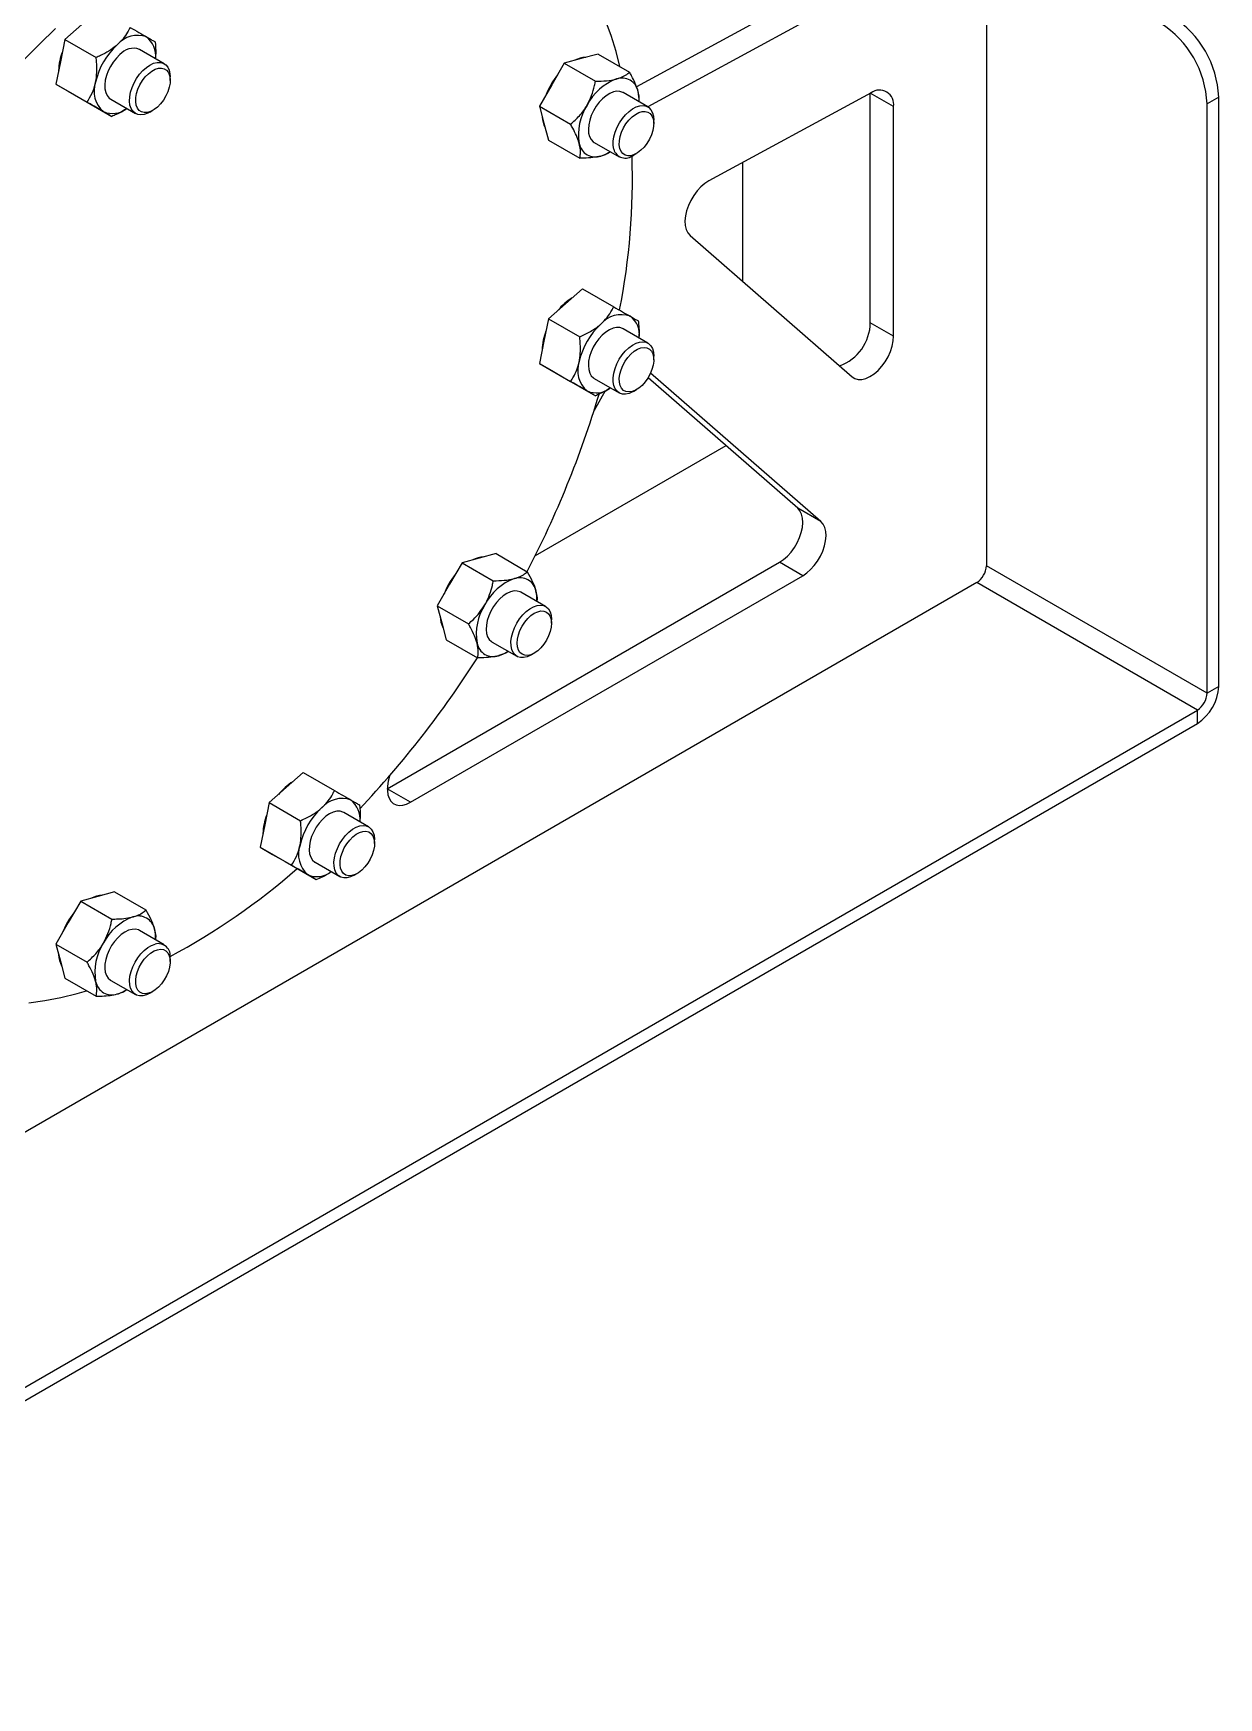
# Model space of a CAD drawing. Header units: inches. Extents: x 0.9 to 37.1, y -8.4 to 11.7.
# Drawn here: x 16.5036 to 16.6916, y 2.463 to 2.7269 of the extents above; entities that cross this region are included whole.
import ezdxf

# ---------------------------------------------------------------- set-up
doc = ezdxf.new("R2010")
doc.units = ezdxf.units.IN
doc.header["$MEASUREMENT"] = 0

msp = doc.modelspace()

# ---------------------------------------------------------------- linework, layer by layer
at = {"color": 7, "linetype": 'Continuous', "lineweight": 25}
for p, q in [((16.65104469155549, 2.746515516608461), (16.59923972987009, 2.71837118509914)), ((16.65472753937417, 2.744389453817256), (16.60100675798982, 2.715204305695678)), ((16.65472753937417, 2.744389453817256), (16.65472753937417, 2.64247906189116)), ((16.50860067676437, 2.725878028015496), (16.51129531680757, 2.728267380295994)), ((16.50860067676437, 2.725878028015496), (16.5078786501409, 2.722349540054168)), ((16.50860067676437, 2.725878028015496), (16.51355410708049, 2.723018473561324)), ((16.52434710386238, 2.722049233358075), (16.52042229294202, 2.724314978474662)), ((16.59047582302684, 2.722854989258511), (16.58778118298364, 2.722133176368145)), ((16.59317046307004, 2.723576802148876), (16.59047582302684, 2.722854989258511)), ((16.59317046307004, 2.723576802148876), (16.59812389338616, 2.720717247694705)), ((16.5078786501409, 2.722349540054168), (16.50715662351743, 2.718821052092842)), ((16.58778118298364, 2.722133176368145), (16.58580856956391, 2.718716509711506)), ((16.58778118298364, 2.722133176368145), (16.59273461329976, 2.719273621913974)), ((16.50715662351743, 2.718821052092842), (16.51211005383356, 2.715961497638672)), ((16.50715662351743, 2.718821052092842), (16.50912923693716, 2.717681916412015)), ((16.50901166347046, 2.717749790103557), (16.50912937576335, 2.717681836243311)), ((16.50912923693716, 2.717681916412015), (16.51110185035689, 2.716542780731187)), ((16.52529113504994, 2.719400144822373), (16.52529113504994, 2.719962701036926)), ((16.58580856956391, 2.718716509711506), (16.58383595614418, 2.715299843054867)), ((16.60102643648913, 2.715192945539833), (16.59710162556876, 2.71745869065642)), ((16.63642172943384, 2.717425723629552), (16.61070825319472, 2.703456239317884)), ((16.63999614809946, 2.715238218468971), (16.63631330028078, 2.717364281260176)), ((16.63631330028078, 2.680996672984528), (16.63631330028078, 2.717364281260176)), ((16.51110185035689, 2.716542780731187), (16.51605528067302, 2.713683226277016)), ((16.51586537163443, 2.716421303947754), (16.5197901825548, 2.714155558831168)), ((16.58383595614418, 2.715299843054867), (16.5887893864603, 2.712440288600696)), ((16.58383595614418, 2.715299843054867), (16.58455798276765, 2.712604989288594)), ((16.63999614809946, 2.678870610193323), (16.63999614809946, 2.715238218468971)), ((16.69155601756097, 2.716749255239268), (16.68971459365163, 2.715686223843666)), ((16.68971459365163, 2.622281465374713), (16.68971459365163, 2.715686223843666)), ((16.69155601756097, 2.623344496770316), (16.69155601756097, 2.716749255239268)), ((16.52206916695414, 2.714381483858141), (16.52255632853023, 2.714662807681021)), ((16.58455798276765, 2.712604989288594), (16.58528000939111, 2.70991013552232)), ((16.60197046767668, 2.712543857004131), (16.60197046767668, 2.713106413218684)), ((16.58528000939111, 2.70991013552232), (16.59023343970724, 2.707050581068149)), ((16.59254470426118, 2.709565016129513), (16.59646951518154, 2.707299271012926)), ((16.59874849958089, 2.7075251960399), (16.59923566115697, 2.707806519862778)), ((16.61605763727804, 2.706362425021211), (16.61605763727804, 2.687566630494644)), ((16.6077202055931, 2.694829080218824), (16.63343368183221, 2.672430956254844)), ((16.59066928947751, 2.686376305958964), (16.58797464943431, 2.683986953678465)), ((16.59066928947751, 2.686376305958964), (16.59562271979364, 2.683516751504794)), ((16.58797464943431, 2.683986953678465), (16.58528000939111, 2.681597601397966)), ((16.58528000939111, 2.681597601397966), (16.58455798276765, 2.678069113436639)), ((16.58528000939111, 2.681597601397966), (16.59023343970724, 2.678738046943796)), ((16.63999614809946, 2.678870610193323), (16.63631330028078, 2.680996672984528)), ((16.58455798276765, 2.678069113436639), (16.58383595614418, 2.674540625475313)), ((16.60102643648913, 2.677768806740547), (16.59710162556876, 2.680034551857133)), ((16.60197046767668, 2.675119718204844), (16.60197046767668, 2.675682274419397)), ((16.58383595614418, 2.674540625475313), (16.5887893864603, 2.671681071021142)), ((16.58383595614418, 2.674540625475313), (16.58580856956391, 2.673401489794486)), ((16.5856909960972, 2.673469363486029), (16.58580870839049, 2.673401409625554)), ((16.58580856956391, 2.673401489794486), (16.58778118298364, 2.672262354113658)), ((16.62848167364188, 2.649456769529142), (16.60146223597047, 2.672992471538995)), ((16.58778118298364, 2.672262354113658), (16.59273461329976, 2.669402799659488)), ((16.59425849568696, 2.670178936429093), (16.59250726273672, 2.667068126935956)), ((16.59254470426118, 2.672140877330226), (16.59646951518154, 2.669875132213639)), ((16.59874849958089, 2.670101057240613), (16.59923566115697, 2.670382381063492)), ((16.6247988258232, 2.651582832320348), (16.60106793100193, 2.672253997861722)), ((16.61342046480022, 2.661494130906722), (16.58315940801102, 2.644024794667593)), ((16.62848167364188, 2.649456769529142), (16.6247988258232, 2.651582832320348)), ((16.57427157338013, 2.643666081339676), (16.57157693333693, 2.64294426844931)), ((16.57696621342333, 2.644387894230041), (16.57427157338013, 2.643666081339676)), ((16.57696621342333, 2.644387894230041), (16.58191964373946, 2.64152833977587)), ((16.55971900247335, 2.607109010465783), (16.62191920737464, 2.643016424444502)), ((16.56340185029203, 2.604982947674578), (16.62560205519332, 2.640890361653297)), ((16.57157693333693, 2.64294426844931), (16.5696043199172, 2.63952760179267)), ((16.57157693333693, 2.64294426844931), (16.57653036365306, 2.640084713995139)), ((16.62560205519332, 2.640890361653297), (16.62191920737464, 2.643016424444502)), ((16.68971459365163, 2.622281465374713), (16.65472753937417, 2.64247906189116)), ((16.65318074329033, 2.639799932492854), (16.38566962185694, 2.485369049243138)), ((16.5696043199172, 2.63952760179267), (16.56763170649747, 2.636110935136031)), ((16.58482218684242, 2.636004037620998), (16.58089737592206, 2.638269782737585)), ((16.68816779756779, 2.619602335976407), (16.65318074329033, 2.639799932492854)), ((16.56763170649747, 2.636110935136031), (16.56835373312094, 2.633416081369758)), ((16.56763170649747, 2.636110935136031), (16.5725851368136, 2.633251380681861)), ((16.56835373312094, 2.633416081369758), (16.5690757597444, 2.630721227603484)), ((16.58576621802997, 2.633354949085295), (16.58576621802997, 2.633917505299848)), ((16.5690757597444, 2.630721227603484), (16.57402919006053, 2.627861673149314)), ((16.57634045461447, 2.630376108210678), (16.58026526553484, 2.62811036309409)), ((16.58254424993418, 2.628336288121064), (16.58303141151027, 2.628617611943943)), ((16.69155601756097, 2.623344496770316), (16.68971459365163, 2.622281465374713)), ((16.4206566761344, 2.465171452726691), (16.68816779756779, 2.619602335976407)), ((16.4206566761344, 2.463045044362405), (16.68816779756779, 2.617475927612121)), ((16.68816779756779, 2.617475927612121), (16.68816779756779, 2.619602335976407)), ((16.54639845614418, 2.609696973557261), (16.54370381610098, 2.607307621276763)), ((16.54639845614418, 2.609696973557261), (16.5513518864603, 2.606837419103091)), ((16.54370381610098, 2.607307621276763), (16.54100917605778, 2.604918268996264)), ((16.56340185029203, 2.604982947674578), (16.55971900247335, 2.607109010465783)), ((16.54100917605778, 2.604918268996264), (16.54028714943431, 2.601389781034937)), ((16.54100917605778, 2.604918268996264), (16.54596260637391, 2.602058714542093)), ((16.54028714943431, 2.601389781034937), (16.53956512281085, 2.597861293073611)), ((16.5567556031558, 2.601089474338844), (16.55283079223543, 2.603355219455431)), ((16.55769963434335, 2.598440385803142), (16.55769963434335, 2.599002942017695)), ((16.53956512281085, 2.597861293073611), (16.54451855312697, 2.59500173861944)), ((16.53956512281085, 2.597861293073611), (16.54153773623058, 2.596722157392784)), ((16.54142016276387, 2.596790031084326), (16.54153787505676, 2.59672207722408)), ((16.54153773623058, 2.596722157392784), (16.54351034965031, 2.595583021711956)), ((16.54351034965031, 2.595583021711956), (16.54846377996643, 2.592723467257785)), ((16.54827387092784, 2.595461544928523), (16.55219868184821, 2.593195799811937)), ((16.55447766624755, 2.59342172483891), (16.55496482782364, 2.59370304866179)), ((16.51649113044329, 2.590764302538667), (16.51379649040009, 2.590042489648301)), ((16.51649113044329, 2.590764302538667), (16.52144456075942, 2.587904748084496)), ((16.51110185035689, 2.589320676757935), (16.50912923693716, 2.585904010101296)), ((16.51379649040009, 2.590042489648301), (16.51110185035689, 2.589320676757935)), ((16.51110185035689, 2.589320676757935), (16.51605528067302, 2.586461122303764)), ((16.50912923693716, 2.585904010101296), (16.50715662351743, 2.582487343444657)), ((16.52434710386238, 2.582380445929623), (16.52042229294202, 2.584646191046211)), ((16.50715662351743, 2.582487343444657), (16.51211005383356, 2.579627788990486)), ((16.50715662351743, 2.582487343444657), (16.5078786501409, 2.579792489678383)), ((16.52529113504993, 2.579731357393921), (16.52529113504993, 2.580293913608474)), ((16.5078786501409, 2.579792489678383), (16.50860067676437, 2.57709763591211)), ((16.50860067676437, 2.57709763591211), (16.51355410708049, 2.574238081457939)), ((16.51586537163443, 2.576752516519303), (16.5197901825548, 2.574486771402716)), ((16.52206916695414, 2.57471269642969), (16.52255632853023, 2.574994020252569))]:
    msp.add_line(p, q, dxfattribs=at)
at = {"color": 7, "linetype": 'Continuous', "lineweight": 25, "flags": 128}
for points in [[(16.59661089392983, 2.721590683689239), (16.59598530998773, 2.723978487720638), (16.59520919408761, 2.726493431479843), (16.59433536741767, 2.728915465658242)], [(16.50709411918782, 2.727634720323296), (16.50455984735165, 2.725162653547345), (16.50206090516242, 2.722599630290715)], [(16.517309790027, 2.723481076185968), (16.51676740150862, 2.722938226259798), (16.51626925260803, 2.722312771685493), (16.51583135424077, 2.721624815087698), (16.51546778082067, 2.720896467957518), (16.5151902178966, 2.720151139971002), (16.51500758656931, 2.719412786582896), (16.51492575675995, 2.718705139078612), (16.5149473585459, 2.718050941831193), (16.51507169762801, 2.717471221278446), (16.51529477764585, 2.71698461011593), (16.5156094286241, 2.716606748426796), (16.51586537163443, 2.716421303947754)], [(16.52206916695414, 2.714381483858141), (16.52175578242549, 2.714218150022099), (16.52118813030706, 2.714014479423824), (16.52064877859778, 2.713942197830899), (16.52015506250535, 2.714003628433191), (16.51972285047123, 2.7141967968006), (16.51936603414581, 2.714515494342856), (16.51909608189938, 2.714949477858726), (16.51892167021926, 2.715484798760928), (16.51884840484036, 2.7161042513952), (16.51887864057223, 2.716787926044192), (16.51901140561358, 2.717513848842154), (16.51924243278673, 2.718258688033068), (16.51956429668826, 2.718998503872484), (16.51996665234753, 2.719709518070598), (16.52043656772261, 2.720368878046061), (16.52095893934667, 2.720955391426736), (16.52151697776593, 2.721450207189986), (16.52209274716643, 2.721837421550041), (16.52266774184588, 2.722104589118771), (16.5232234810022, 2.722243122910689), (16.52374210272162, 2.722248570335738), (16.52420693807537, 2.722120756309192), (16.52460304687271, 2.721863788879034), (16.52491769785097, 2.7214859271899), (16.52514077786881, 2.720999316027385), (16.52526511695091, 2.720419595474637), (16.52529113504994, 2.719962701036926)], [(16.52326381904633, 2.715178858780769), (16.52273477795453, 2.714772587033553), (16.52219886206742, 2.714483468621256), (16.521676666332, 2.714322614202323), (16.52118825843753, 2.714296205321864), (16.52075240762549, 2.714405256858345), (16.52038586339817, 2.714645578022378), (16.52010271184464, 2.715007933406401), (16.51991383432034, 2.715478397896216), (16.51982648928258, 2.716038891805322), (16.51984403335219, 2.716667875667119), (16.51996579232041, 2.717341177984537), (16.52018708705838, 2.718032924127109), (16.52049941333341, 2.718716530678512), (16.52089076862192, 2.719365727022346), (16.52134611335965, 2.719955564907193), (16.52184794890367, 2.720463377193922), (16.52237698999547, 2.720869648941137), (16.52291290588258, 2.721158767353434), (16.523435101618, 2.721319621772368), (16.52392350951247, 2.721346030652827), (16.52435936032451, 2.721236979116344), (16.52472590455184, 2.720996657952312), (16.52500905610536, 2.72063430256829), (16.52519793362967, 2.720163838078474), (16.52528527866742, 2.719603344169367), (16.52526773459781, 2.718974360307571), (16.52514597562959, 2.718301057990153), (16.52492468089162, 2.717609311847582), (16.52461235461659, 2.716925705296179), (16.52422099932808, 2.716276508952344), (16.52376565459035, 2.715686671067497), (16.52326381904633, 2.715178858780769)], [(16.59710162556876, 2.71745869065642), (16.5970674685815, 2.7174778266184), (16.59661849279882, 2.717638479582221), (16.59611181370076, 2.71766649938492), (16.59556371637042, 2.717560985446984), (16.59499181710697, 2.717325329073194), (16.59441449722331, 2.716967104453304), (16.5938503122555, 2.716497825221345), (16.59331739557264, 2.715932574397955), (16.59283287555539, 2.715289519609689), (16.59241232507578, 2.714589329166549), (16.59206926097224, 2.713854507765497), (16.59181470960734, 2.713108673170974), (16.5916568524714, 2.712375797120524), (16.59160076322264, 2.71167943485342), (16.59164824461567, 2.711041968025897), (16.59179777055946, 2.710483885346299), (16.59204453516713, 2.710023124051142), (16.59238060722116, 2.709674493387567), (16.59254470426118, 2.709565016129513)], [(16.59563528774077, 2.708486070468735), (16.59553638592272, 2.709086261414591), (16.59554070724697, 2.709755871615712), (16.59564811282259, 2.710473379249278), (16.59585515054602, 2.711215723029578), (16.59615516605447, 2.711959043416712), (16.59653851660265, 2.71267944948183), (16.59699288098852, 2.713353786781248), (16.59750365556686, 2.713960381559316), (16.59805442362246, 2.714479737360759), (16.59862748301684, 2.714895161662791), (16.59920441514955, 2.715193302386533), (16.59976667694714, 2.715364577043812), (16.6002961968528, 2.715403480726219), (16.60077595566108, 2.71530876303739), (16.60119053352914, 2.715083468281779), (16.60152660558318, 2.714734837618204), (16.60177337019085, 2.714274076323047), (16.60192289613464, 2.713715993643449), (16.60197046767668, 2.713106413218684)], [(16.59659316694708, 2.708622110077975), (16.59650582190933, 2.709182603987081), (16.59652336597894, 2.709811587848877), (16.59664512494716, 2.710484890166295), (16.59686641968513, 2.711176636308867), (16.59717874596016, 2.71186024286027), (16.59757010124867, 2.712509439204104), (16.59802544598639, 2.713099277088951), (16.59852728153042, 2.713607089375679), (16.59905632262222, 2.714013361122894), (16.59959223850932, 2.714302479535192), (16.60011443424474, 2.714463333954126), (16.60060284213921, 2.714489742834584), (16.60103869295125, 2.714380691298103), (16.60140523717858, 2.71414037013407), (16.6016883887321, 2.713778014750047), (16.60187726625641, 2.713307550260232), (16.60196461129417, 2.712747056351126), (16.60194706722456, 2.712118072489329), (16.60182530825633, 2.711444770171911), (16.60160401351837, 2.710753024029339), (16.60129168724333, 2.710069417477937), (16.60090033195482, 2.709420221134101), (16.6004449872171, 2.708830383249255), (16.59994315167308, 2.708322570962527), (16.59941411058128, 2.707916299215312), (16.59887819469417, 2.707627180803014), (16.59835599895875, 2.707466326384081), (16.59786759106428, 2.707439917503622), (16.59743174025224, 2.707548969040103), (16.59706519602491, 2.707789290204136), (16.59678204447139, 2.708151645588159), (16.59659316694708, 2.708622110077975)], [(16.61070825319472, 2.703456239317884), (16.61006612915673, 2.703042501168116), (16.60944028400266, 2.702509809514339), (16.60884980740509, 2.701874412639679), (16.60831271021676, 2.701155691565493), (16.60784537509943, 2.700375568887003), (16.60746205681615, 2.69955784008526), (16.60717444742921, 2.698727447711923), (16.60699131966615, 2.69790972058582), (16.60691825933206, 2.6971296012075), (16.60695749493001, 2.696410884957351), (16.6071078296868, 2.695775494283451), (16.60736467805715, 2.695242810018021), (16.6077202055931, 2.694829080218824)], [(16.59710162556876, 2.680034551857133), (16.59703262414765, 2.680072043129893), (16.59657825976178, 2.680221782475769), (16.59606748518344, 2.680238649478393), (16.59551671712784, 2.680122102018421), (16.59494365773346, 2.679875886027113), (16.59436672560075, 2.679507915089017), (16.59380446380317, 2.679030016092851), (16.5932749438975, 2.678457549105567), (16.59279518508922, 2.677808913687164), (16.59238060722116, 2.67710495751369), (16.59204453516713, 2.676368306315777), (16.59179777055946, 2.675622636669043), (16.59164824461567, 2.674891915009475), (16.59160076322264, 2.674199627332451), (16.5916568524714, 2.673568024333525), (16.59181470960734, 2.67301740625277), (16.59206926097224, 2.672565470408348), (16.59241232507578, 2.672226742390156), (16.59254470426118, 2.672140877330226)], [(16.59563528774077, 2.672988174107647), (16.59583423391532, 2.673729353531254), (16.5961268301526, 2.674473509707564), (16.59650367216881, 2.675196724844779), (16.59695264795149, 2.675875754213324), (16.59745932704955, 2.676488773250586), (16.59800742437989, 2.677016079020315), (16.59857932364333, 2.677440723481203), (16.599156643527, 2.677749058210877), (16.5997208284948, 2.677931173077428), (16.60025374517766, 2.677981214759201), (16.60073826519491, 2.677897574875368), (16.60115881567453, 2.677682941680616), (16.60150187977806, 2.677344213662424), (16.60175643114296, 2.676892277818003), (16.60191428827891, 2.676341659737247), (16.60197037752767, 2.675710056738322), (16.60197046767668, 2.675682274419397)], [(16.63343368183221, 2.672430956254844), (16.63388105175029, 2.672147037905269), (16.63440384298361, 2.672005683199489), (16.63498584435889, 2.672011275389336), (16.63560900866235, 2.672163641067237), (16.63625401226368, 2.672458055543391), (16.63690085432033, 2.67288538935313), (16.63752947698127, 2.673432391351444), (16.63812038735862, 2.674082099616211), (16.63865526198039, 2.674814367418491), (16.63911751498087, 2.675606487950132), (16.63949281240989, 2.67643389843657), (16.63976951671258, 2.677270941801092), (16.63993904759701, 2.678091662262173), (16.63999614809946, 2.678870610193323)], [(16.59659316694708, 2.672832965860231), (16.59678204447139, 2.67352150369779), (16.59706519602491, 2.674210778906826), (16.59743174025224, 2.674874303027603), (16.59786759106428, 2.67548657720027), (16.59835599895875, 2.676024072071737), (16.59887819469417, 2.676466132015526), (16.59941411058128, 2.676795768915906), (16.59994315167308, 2.677000315011659), (16.6004449872171, 2.677071909711034), (16.60090033195482, 2.677007801669887), (16.60129168724333, 2.676810454524286), (16.60160401351837, 2.676487452214363), (16.60182530825633, 2.676051207537746), (16.60194706722456, 2.67551848513271), (16.60196461129417, 2.674909757222525), (16.60187726625641, 2.674248416879402), (16.6016883887321, 2.673559879041842), (16.60140523717858, 2.672870603832807), (16.60103869295125, 2.672207079712029), (16.60060284213921, 2.671594805539363), (16.60011443424474, 2.671057310667895), (16.59959223850932, 2.670615250724106), (16.59905632262222, 2.670285613823727), (16.59852728153042, 2.670081067727974), (16.59802544598639, 2.670009473028598), (16.59757010124867, 2.670073581069745), (16.59717874596016, 2.670270928215346), (16.59686641968513, 2.670593930525269), (16.59664512494716, 2.671030175201886), (16.59652336597894, 2.671562897606922), (16.59650582190933, 2.672171625517108), (16.59659316694708, 2.672832965860231)], [(16.59874849958089, 2.670101057240613), (16.59862748301684, 2.670033798043659), (16.59805442362246, 2.669787582052351), (16.59750365556686, 2.66967103459238), (16.59699288098852, 2.669687901595004), (16.59653851660265, 2.669837640940879), (16.59615516605447, 2.670115439884226), (16.59585515054602, 2.670512369738431), (16.59564811282259, 2.671015672851383), (16.59554070724697, 2.671609172646915), (16.59553638592272, 2.672273793553263), (16.59563528774077, 2.672988174107647)], [(16.62191920737464, 2.643016424444502), (16.62255173918848, 2.643444772275519), (16.62316547271283, 2.643986779960307), (16.62374216832685, 2.64462633950692), (16.62426468714382, 2.645344443767832), (16.62471750036383, 2.646119751315652), (16.62508715077601, 2.646929220691586), (16.62536265269506, 2.647748795177338), (16.62553581844612, 2.64855411773963), (16.62560150169528, 2.649321254899824), (16.62555775039411, 2.650027408015863), (16.62540586479284, 2.650651590837876), (16.62515035879801, 2.651175253201075), (16.6247988258232, 2.651582832320348)], [(16.62560205519332, 2.640890361653297), (16.62623458700716, 2.641318709484314), (16.62684832053151, 2.641860717169102), (16.62742501614553, 2.642500276715715), (16.6279475349625, 2.643218380976627), (16.62840034818251, 2.643993688524447), (16.6287699985947, 2.644803157900381), (16.62904550051374, 2.645622732386133), (16.62921866626479, 2.646428054948426), (16.62928434951396, 2.647195192108619), (16.62924059821279, 2.647901345224658), (16.62908871261152, 2.648525528046671), (16.6288332066167, 2.64904919040987), (16.62848167364188, 2.649456769529142)], [(16.58089737592206, 2.638269782737585), (16.58079303559812, 2.638324737642822), (16.58033338429417, 2.638463529859631), (16.57981862854504, 2.638469240287406), (16.57926531302408, 2.638341685388298), (16.57869122174739, 2.63808496488172), (16.57811480648096, 2.637707329975981), (16.57755459368574, 2.637220918167672), (16.57702858906191, 2.636641363132533), (16.57655369883088, 2.635987292246253), (16.57614518635541, 2.635279727885287), (16.57581618156259, 2.634541411750384), (16.57557725893716, 2.633796073929607), (16.5754360976489, 2.633067670193783), (16.57539723473776, 2.632379612038313), (16.57546191928968, 2.63175401421845), (16.57562807228993, 2.631210983962869), (16.57589035344438, 2.63076797471079), (16.57624033282092, 2.630439225144084), (16.57634045461447, 2.630376108210678)], [(16.5802650803553, 2.633373062222193), (16.58070856705562, 2.634056631695549), (16.58121103728045, 2.634675937800565), (16.58175634122334, 2.635211075529457), (16.58232695236687, 2.635644845115307), (16.58290453079939, 2.635963304846719), (16.58347051267485, 2.636156219165895), (16.58400670687009, 2.636217387647886), (16.58449587966247, 2.636144844287353), (16.58492230863597, 2.635940920687591), (16.58527228801251, 2.635612171120886), (16.58553456916696, 2.635169161868807), (16.58570072216721, 2.634626131613226), (16.58576540671913, 2.634000533793363), (16.58576621802997, 2.633917505299848)], [(16.58254424993418, 2.628336288121064), (16.5824714197095, 2.628295180949956), (16.58189732843281, 2.628038460443377), (16.58134401291185, 2.62791090554427), (16.58082925716272, 2.627916615972044), (16.58036960585877, 2.628055408188853), (16.57997983257108, 2.628322821298648), (16.57967246493385, 2.628710260424054), (16.57945738199582, 2.629205272952794), (16.5793414966996, 2.629791948774896), (16.57932853369397, 2.63045143164672), (16.57941890962058, 2.63116252524614), (16.57960971972279, 2.631902374439782), (16.57989483120693, 2.632647199865812), (16.5802650803553, 2.633373062222193)], [(16.58109685237171, 2.632892825800981), (16.58151134287797, 2.633524914409463), (16.5819842316853, 2.634089790230113), (16.58249734594204, 2.634565745401929), (16.58303096695504, 2.634934489234578), (16.58356458796804, 2.635181851109364), (16.58407770222477, 2.635298325048163), (16.58455059103211, 2.635279435022825), (16.58496508153837, 2.635125906966429), (16.58530524510586, 2.634843640876085), (16.58555800943945, 2.634443484079347), (16.58571366094754, 2.633940814377503), (16.58576621802997, 2.633354949085295), (16.58571366094754, 2.632708402677346), (16.58555800943945, 2.632026021569525), (16.58530524510586, 2.631334029285122), (16.58496508153837, 2.630659018699554), (16.58455059103211, 2.630026930091072), (16.58407770222477, 2.629462054270423), (16.58356458796804, 2.628986099098606), (16.58303096695504, 2.628617355265957), (16.58249734594204, 2.628369993391171), (16.5819842316853, 2.628253519452373), (16.58151134287797, 2.628272409477711), (16.58109685237171, 2.628425937534106), (16.58075668880421, 2.628708203624451), (16.58050392447063, 2.629108360421188), (16.58034827296254, 2.629611030123032), (16.58029571588011, 2.63019689541524), (16.58034827296254, 2.630843441823189), (16.58050392447063, 2.63152582293101), (16.58075668880421, 2.632217815215413), (16.58109685237171, 2.632892825800981)], [(16.56008241553837, 2.609161594558842), (16.5600583757108, 2.60908879983715), (16.5598482497362, 2.608301091068423), (16.55973694727602, 2.607539375008311), (16.55972756358538, 2.606824834526658), (16.55982035961913, 2.60617734056858), (16.56001275477485, 2.605614899555309), (16.56029939865787, 2.605153152636355), (16.56067231987258, 2.604804940718452), (16.56112114770215, 2.604579947367593), (16.56163340051204, 2.604484429514827), (16.56219483285678, 2.604521043454735), (16.56278983163731, 2.604688770975462), (16.56340185029203, 2.604982947674578)], [(16.55283079223543, 2.603355219455431), (16.55269062644842, 2.603426742406548), (16.55222579109467, 2.603554556433093), (16.55170716937524, 2.603549109008045), (16.55115143021893, 2.603410575216127), (16.55057643553947, 2.603143407647397), (16.55000066613897, 2.602756193287341), (16.54944262771972, 2.602261377524092), (16.54892025609565, 2.601674864143416), (16.54845034072058, 2.601015504167954), (16.54804798506131, 2.600304489969839), (16.54772612115978, 2.599564674130424), (16.54749509398662, 2.59881983493951), (16.54736232894528, 2.598093912141548), (16.5473320932134, 2.597410237492556), (16.54740535859231, 2.596790784858283), (16.54757977027243, 2.596255463956082), (16.54784972251885, 2.595821480440212), (16.54820653884428, 2.595502782897956), (16.54827387092784, 2.595461544928523)], [(16.55364310024077, 2.60025557205015), (16.55421229556368, 2.6006983696849), (16.5547900032851, 2.601026883147913), (16.55535765540353, 2.601230553746187), (16.55589700711282, 2.601302835339113), (16.55639072320524, 2.60124140473682), (16.55682293523936, 2.601048236369412), (16.55717975156479, 2.600729538827157), (16.55744970381121, 2.600295555311286), (16.55762411549133, 2.599760234409084), (16.55769738087023, 2.599140781774811), (16.55769963434335, 2.599002942017695)], [(16.55447766624755, 2.59342172483891), (16.55445303854417, 2.59340761161997), (16.55387804386471, 2.59314044405124), (16.55332230470839, 2.593001910259323), (16.55280368298897, 2.592996462834274), (16.55233884763522, 2.593124276860819), (16.55194273883788, 2.593381244290978), (16.55162808785963, 2.593759105980112), (16.55140500784179, 2.594245717142627), (16.55128066875968, 2.594825437695375), (16.55125906697373, 2.595479634942794), (16.55134089678309, 2.596187282447078), (16.55152352811038, 2.596925635835184), (16.55180109103445, 2.5976709638217), (16.55216466445455, 2.59839931095188), (16.55260256282181, 2.599087267549676), (16.5531007117224, 2.59971272212398), (16.55364310024077, 2.60025557205015)], [(16.55425644819708, 2.59950361817469), (16.55478548928888, 2.599909889921905), (16.55532140517599, 2.600199008334202), (16.55584360091141, 2.600359862753136), (16.55633200880588, 2.600386271633595), (16.55676785961792, 2.600277220097114), (16.55713440384525, 2.600036898933081), (16.55741755539877, 2.599674543549059), (16.55760643292308, 2.599204079059242), (16.55769377796084, 2.598643585150137), (16.55767623389123, 2.59801460128834), (16.557554474923, 2.597341298970922), (16.55733318018504, 2.59664955282835), (16.55702085391, 2.595965946276947), (16.55662949862149, 2.595316749933112), (16.55617415388377, 2.594726912048266), (16.55567231833975, 2.594219099761538), (16.55514327724795, 2.593812828014322), (16.55460736136084, 2.593523709602025), (16.55408516562542, 2.593362855183091), (16.55359675773095, 2.593336446302632), (16.55316090691891, 2.593445497839115), (16.55279436269158, 2.593685819003146), (16.55251121113806, 2.59404817438717), (16.55232233361375, 2.594518638876985), (16.55223498857599, 2.595079132786092), (16.5522525326456, 2.595708116647888), (16.55237429161383, 2.596381418965306), (16.55259558635179, 2.597073165107878), (16.55290791262683, 2.59775677165928), (16.55329926791534, 2.598405968003115), (16.55375461265306, 2.598995805887962), (16.55425644819708, 2.59950361817469)], [(16.52042229294202, 2.584646191046211), (16.52024582314928, 2.58473338274874), (16.51977590777421, 2.584850189980705), (16.51925353615014, 2.584833585921948), (16.51869549773088, 2.58468410424058), (16.51811972833039, 2.584406549400834), (16.51754473365093, 2.584009842243633), (16.51698899449461, 2.583506733263419), (16.51647037277519, 2.582913392796778), (16.51600553742144, 2.582248891294509), (16.5156094286241, 2.581534586381648), (16.51529477764585, 2.580793436405827), (16.51507169762801, 2.58004926253709), (16.5149473585459, 2.579325983135884), (16.51492575675995, 2.578646844997283), (16.51500758656931, 2.578033676179856), (16.5151902178966, 2.577506184433914), (16.51546778082067, 2.577081323778192), (16.51583135424077, 2.576772749583741), (16.51586537163443, 2.576752516519303)], [(16.52206916695414, 2.57471269642969), (16.52151697776593, 2.574448858208346), (16.52095893934667, 2.574299376526978), (16.52043656772261, 2.574282772468221), (16.51996665234753, 2.574399579700186), (16.51956429668826, 2.574646043942327), (16.51924243278673, 2.575014243631111), (16.51901140561358, 2.575492344525586), (16.51887864057223, 2.576064980069618), (16.51884840484036, 2.576713745285659), (16.51892167021926, 2.577417788325856), (16.51909608189938, 2.578154480667611), (16.51936603414581, 2.578900144412907), (16.51972285047123, 2.579630813315437), (16.52015506250535, 2.580323003075475), (16.52064877859778, 2.5809544661446), (16.52118813030706, 2.581504906780198), (16.52175578242549, 2.581956633367341), (16.52233349014691, 2.582295127041833), (16.52290268546982, 2.582509508338463), (16.52290268546982, 2.582509508338463)], [(16.52326381904633, 2.581611954200736), (16.52376565459035, 2.581683548900112), (16.52422099932807, 2.581619440858964), (16.52461235461658, 2.581422093713363), (16.52492468089162, 2.58109909140344), (16.52514597562959, 2.580662846726824), (16.52526773459781, 2.580130124321787), (16.52528527866742, 2.579521396411602), (16.52519793362966, 2.578860056068479), (16.52500905610536, 2.578171518230919), (16.52472590455183, 2.577482243021884), (16.52435936032451, 2.576818718901106), (16.52392350951247, 2.576206444728439), (16.523435101618, 2.575668949856972), (16.52291290588258, 2.575226889913184), (16.52237698999547, 2.574897253012803), (16.52184794890367, 2.57469270691705), (16.52134611335965, 2.574621112217675), (16.52089076862192, 2.574685220258823), (16.52049941333341, 2.574882567404424), (16.52018708705838, 2.575205569714347), (16.51996579232041, 2.575641814390963), (16.51984403335219, 2.576174536795999), (16.51982648928258, 2.576783264706184), (16.51991383432034, 2.577444605049308), (16.52010271184464, 2.578133142886868), (16.52038586339816, 2.578822418095903), (16.52075240762549, 2.57948594221668), (16.52118825843753, 2.580098216389347), (16.521676666332, 2.580635711260815), (16.52219886206742, 2.581077771204603), (16.52273477795453, 2.581407408104984), (16.52326381904633, 2.581611954200736)], [(16.50288973285803, 2.573190236339869), (16.50540086177302, 2.573556408168251), (16.50794608603028, 2.574054126587302), (16.51052167016225, 2.574682661126609), (16.51204205950465, 2.575110967943562)]]:
    msp.add_lwpolyline(points, dxfattribs=at)
at = {"color": 7, "linetype": 'Continuous', "lineweight": 25}
for centre, radius, start, end in [((16.67376753502133, 2.71498435792917), 0.01596249650651068, 2.520089748021658, 57.47991039760861), ((16.67560892486074, 2.716047369654489), 0.01596253140839729, 2.520154907025733, 57.47984523860714), ((16.52012428584776, 2.722310688195669), 0.004226779456175053, 70.13598149324858, 139.8555380386144), ((16.5192149825096, 2.723317851385629), 0.003783020419213513, 352.8222004304822, 51.6830203130236), ((16.51657156768619, 2.720680519184422), 0.008979475355381322, 158.7330001717359, 178.1376845180223), ((16.52444128359173, 2.716732676178141), 0.01122114792274947, 132.2728414399514, 167.7271584144084), ((16.51946352024648, 2.72166796463168), 0.00281530235794212, 70.08914853419797, 139.9077477631116), ((16.59138169481083, 2.718915427282624), 0.004137400807121626, 92.52550347470546, 117.4660160572287), ((16.59576583010417, 2.712967660525841), 0.01163450731050646, 141.2036975601886, 158.7963022941644), ((16.5174530642049, 2.717681990761154), 0.004227805813532276, 160.1450304065714, 229.8526975786367), ((16.59904557504092, 2.711570806134364), 0.00858344803492564, 110.2567276937835, 152.8704367936762), ((16.5969222359246, 2.717147873670299), 0.002616873407544243, 11.06996169793936, 108.9192865472765), ((16.59407747666731, 2.716299782897939), 0.005578881911120042, 356.8053319037742, 14.00948768473654), ((16.63775940190427, 2.715597420575633), 0.002265404973755231, 350.8766896073005, 126.1909569407913), ((16.51616016557382, 2.71770845129527), 0.003559358426635764, 246.2591424639282, 309.2342908456695), ((16.59861702545648, 2.710825707559587), 0.008584854303470774, 147.1308904354638, 189.7397942542858), ((16.58847392669842, 2.713803600442324), 0.004189151626869021, 182.6821729236824, 207.3155550615183), ((16.59272409390534, 2.709875833115635), 0.002616873407543371, 191.0699616979439, 288.9192865473172), ((16.59203642610434, 2.712762531629947), 0.005577897227394884, 285.9858435375218, 303.2011041444345), ((16.59750142233348, 2.709008499289284), 0.001937882914583475, 195.6397163559342, 310.0552191337811), ((16.4924695880552, 2.703670393660092), 0.1061223252255961, 348.7726916462377, 2.017102198430153), ((16.59370366674933, 2.677363776806188), 0.008886291024259715, 121.7595137360732, 141.3676507513793), ((16.60112061621849, 2.672452249560606), 0.01122114792275998, 132.27284143997, 167.7271584143902), ((16.59680361847451, 2.678030261578142), 0.00422677945617185, 70.13598149324557, 139.8555380386543), ((16.59613385062505, 2.67913543406378), 0.003559880480265383, 350.7749671232125, 53.73025362034581), ((16.62891841316103, 2.681109999912685), 0.007395755438514447, 290.0028717233017, 359.122008715675), ((16.59323471302338, 2.676403404935864), 0.008963189403628455, 158.7152002590049, 178.1554844307948), ((16.59413239683165, 2.673401564143625), 0.004227805813530557, 160.1450304065632, 229.8526975786642), ((16.59283949820056, 2.673428024677738), 0.003559358426632918, 246.2591424639081, 309.2342908456946), ((16.4389726505903, 2.7158672147435), 0.161098222077849, 332.5239002129304, 343.3272473074048), ((16.57520613330428, 2.63961942206438), 0.004245725701224634, 92.84858913057731, 117.142930401332), ((16.57956053896937, 2.633779353910442), 0.01163331884985309, 141.2027918008713, 158.7972080535192), ((16.65136925415243, 2.642631882505481), 0.003361760516565233, 302.6054783400417, 357.3945215143406), ((16.58284132539422, 2.632381898215523), 0.00858344803493368, 110.2567276938091, 152.8704367936608), ((16.58071798627789, 2.637958965751463), 0.002616873407542953, 11.06996169793729, 108.9192865473348), ((16.57787322702068, 2.637110874979114), 0.005578881911045074, 356.8053319036218, 14.0094876848158), ((16.58241277580978, 2.631636799640751), 0.008584854303475302, 147.1308904354807, 189.7397942542749), ((16.57232559396149, 2.634629549987815), 0.004245669626164989, 182.8840195615049, 207.1474191567241), ((16.43768384743057, 2.714871326793638), 0.1617196774810355, 316.685577392726, 327.455391634706), ((16.57651984425863, 2.6306869251968), 0.002616873407544345, 191.069961697963, 288.9192865473045), ((16.57583217645762, 2.633573623711131), 0.005577897227418963, 285.9858435376131, 303.2011041444467), ((16.68423088662159, 2.623661283657894), 0.00733197771486639, 302.476303559387, 357.5236962949863), ((16.68635630842989, 2.622434285989036), 0.003361760516568786, 302.6054783400763, 357.3945215143057), ((16.54938292014807, 2.600740735095292), 0.008812166237008003, 121.6762205069221, 141.4509439805603), ((16.55684978288516, 2.595772917158906), 0.01122114792276046, 132.2728414399862, 167.7271584144023), ((16.55253278514117, 2.601350929176435), 0.004226779456176956, 70.13598149328354, 139.8555380386022), ((16.551623481803, 2.602358092366394), 0.003783020419218301, 352.8222004305523, 51.68302031302944), ((16.5490354408367, 2.599709429136293), 0.009035193219262449, 158.7934052868743, 178.0772794029245), ((16.54986156349831, 2.596722231741922), 0.004227805813529307, 160.1450304065437, 229.8526975786657), ((16.47480081289697, 2.675261239812988), 0.1073308117058276, 298.0568636822306, 311.1664729244247), ((16.54856866486723, 2.596748692276039), 0.003559358426635764, 246.2591424639282, 309.2342908456695), ((16.51471576522168, 2.586052892043687), 0.004187993365827499, 92.67852857789435, 117.312990954033), ((16.51908242255571, 2.580157513572788), 0.01162985736118158, 141.2001526354254, 158.799847218924), ((16.52236624241418, 2.578758306524152), 0.00858344803492948, 110.2567276937931, 152.8704367936685), ((16.52024290329785, 2.584335374060088), 0.002616873407543925, 11.06996169795264, 108.9192865473069), ((16.51739814404057, 2.583487283287733), 0.005578881911120044, 356.8053319037423, 14.00948768469894), ((16.51174454029703, 2.580977690027289), 0.004138539881699617, 182.5291388436486, 207.4685891415961), ((16.52193769282973, 2.578013207949377), 0.00858485430347109, 147.1308904354696, 189.7397942542858), ((16.52338293773655, 2.580632036199261), 0.00193792256635428, 349.9517855680761, 104.348435403199), ((16.51604476127859, 2.577063333505424), 0.002616873407542244, 191.069961697919, 288.9192865473235), ((16.51535709347761, 2.579950032019696), 0.005577897227350778, 285.9858435374807, 303.2011041445243)]:
    msp.add_arc(centre, radius, start, end, dxfattribs=at)
for points, knots in [([(16.51894338716689, 2.727797178122322), (16.51881099617875, 2.727539603500286), (16.51849777161032, 2.726930206282574), (16.51785946434403, 2.725981836111191), (16.51721802937366, 2.725353776341988), (16.51689324549196, 2.725035764853363)], [0, 0, 0, 0, 0.2654708005955063, 0.6280788300799386, 1, 1, 1, 1]), ([(16.51894338716689, 2.727797178122322), (16.51941924034064, 2.727522416390367), (16.52038827976697, 2.726962884657056), (16.52119985320547, 2.726494245265406), (16.52155098709712, 2.726291474310679), (16.52156049895489, 2.726285981453034)], [0, 0, 0, 0, 0.4841952181635784, 0.9860273763411905, 1, 1, 1, 1]), ([(16.52156049895489, 2.726285981453034), (16.52181195419699, 2.726140767645054), (16.52232395140132, 2.725845092505835), (16.52268875419825, 2.725634373653333), (16.52284348424418, 2.725544980003976), (16.52288861400635, 2.725518906760668)], [0, 0, 0, 0, 0.4060446745436574, 0.8267623950146697, 1, 1, 1, 1]), ([(16.52288861400635, 2.725518906760668), (16.52296146155894, 2.724866779394327), (16.52306281466491, 2.723959471849779), (16.52296262092284, 2.723105051636), (16.52293444144048, 2.722864746015566)], [0, 0, 0, 0, 0.718750075714014, 1, 1, 1, 1]), ([(16.51347657882529, 2.719117924611537), (16.51355308851244, 2.719625668287864), (16.51370887268141, 2.720659503735568), (16.51365923584312, 2.721995617334323), (16.51357784590072, 2.722787505370692), (16.51355410708049, 2.723018473561324)], [0, 0, 0, 0, 0.4060446745436623, 0.8267623950146791, 1, 1, 1, 1]), ([(16.51689324549196, 2.725035764853363), (16.51683110276632, 2.724981659466584), (16.51642320456673, 2.724626517498994), (16.51556446138929, 2.724019712037471), (16.51447394687358, 2.723430034851218), (16.51378185281171, 2.723120373182992), (16.51355410708049, 2.723018473561324)], [0, 0, 0, 0, 0.06625438873007866, 0.4348867160202242, 0.8140395284738081, 1, 1, 1, 1]), ([(16.59607375171123, 2.719623373815879), (16.59642621181658, 2.719738489544004), (16.59714386871277, 2.719972880883319), (16.59774794834464, 2.720378873201367), (16.59803900232941, 2.7206408403342), (16.59812389338616, 2.720717247694705)], [0, 0, 0, 0, 0.4060446745436623, 0.8267623950146791, 1, 1, 1, 1]), ([(16.5994904183779, 2.717650332939971), (16.5994732687914, 2.717712192692531), (16.59936070074125, 2.718118233487109), (16.59905327203765, 2.718932383775777), (16.59857241154849, 2.719914026472669), (16.59823494326421, 2.72051837588472), (16.59812389338616, 2.720717247694705)], [0, 0, 0, 0, 0.06625438873007933, 0.4348867160202253, 0.8140395284738089, 1, 1, 1, 1]), ([(16.51211005383356, 2.715961497638672), (16.51239151848698, 2.716412261280846), (16.51296470021893, 2.717330207751134), (16.51334380236705, 2.718475701201446), (16.51347307691022, 2.719100986278718), (16.51347657882529, 2.719117924611537)], [0, 0, 0, 0, 0.4841952181635703, 0.9860273763411896, 1, 1, 1, 1]), ([(16.5914064982483, 2.715484894268875), (16.5916579534904, 2.715976995176333), (16.59216995069474, 2.716978979810898), (16.59253475349166, 2.718278036261071), (16.59268948353759, 2.719048811612389), (16.59273461329976, 2.719273621913974)], [0, 0, 0, 0, 0.4060446745436603, 0.8267623950146741, 1, 1, 1, 1]), ([(16.59273461329976, 2.719273621913974), (16.59332269673805, 2.719288122023132), (16.59452028471079, 2.719317650411792), (16.59558154556522, 2.719492554381011), (16.59606077001143, 2.719619923516354), (16.59607375171123, 2.719623373815879)], [0, 0, 0, 0, 0.4841952181635703, 0.9860273763411896, 1, 1, 1, 1]), ([(16.59966046666358, 2.715981503135201), (16.59967377930298, 2.716205408998883), (16.59970318548681, 2.71669999288968), (16.59956567546299, 2.717314191595575), (16.5994904183779, 2.717650332939971)], [0, 0, 0, 0, 0.4527156420719059, 1, 1, 1, 1]), ([(16.51472716562155, 2.714450300969383), (16.51442672002726, 2.714623796305697), (16.51381497177715, 2.714977056497906), (16.51287234163374, 2.715521347977246), (16.51228218382534, 2.715862108723374), (16.51211005383356, 2.715961497638672)], [0, 0, 0, 0, 0.4060446745436606, 0.8267623950146735, 1, 1, 1, 1]), ([(16.51839869328072, 2.714958848490591), (16.51828597309664, 2.714875632860065), (16.51778375857041, 2.714504873188227), (16.51697186330204, 2.71409734418762), (16.51628221995379, 2.713785758899624), (16.51605528067302, 2.713683226277016)], [0, 0, 0, 0, 0.1625974030300361, 0.7244379380128607, 0.9999999999999999, 0.9999999999999999, 0.9999999999999999, 0.9999999999999999]), ([(16.5887893864603, 2.712440288600696), (16.58926523963406, 2.71287367097991), (16.59023427906039, 2.713756221807137), (16.59104585249888, 2.714863045807184), (16.59139698639053, 2.715468493315497), (16.5914064982483, 2.715484894268875)], [0, 0, 0, 0, 0.484195218163571, 0.9860273763411895, 0.9999999999999999, 0.9999999999999999, 0.9999999999999999, 0.9999999999999999]), ([(16.51605528067302, 2.713683226277016), (16.51591789627704, 2.713762594142636), (16.51563812322181, 2.713924220869558), (16.51508537924767, 2.714243441191913), (16.51473661333324, 2.714444845142481), (16.51472716562155, 2.714450300969383)], [0, 0, 0, 0, 0.484195218163572, 0.9860273763411915, 1, 1, 1, 1]), ([(16.59015591145204, 2.709373373845962), (16.59013876186554, 2.709435233598521), (16.59002619381539, 2.7098412743931), (16.58971876511179, 2.710655424681766), (16.58923790462263, 2.711637067378659), (16.58890043633835, 2.712241416790711), (16.5887893864603, 2.712440288600696)], [0, 0, 0, 0, 0.06625438873007881, 0.4348867160202249, 0.8140395284738101, 1, 1, 1, 1]), ([(16.59023343970724, 2.707050581068149), (16.59026806223557, 2.707223466424664), (16.59034997586614, 2.707632496842375), (16.59037014588801, 2.70838128343603), (16.59022792401064, 2.70903989352352), (16.59015591145204, 2.709373373845962)], [0, 0, 0, 0, 0.2654708005955052, 0.628078830079939, 1, 1, 1, 1]), ([(16.59357257811871, 2.707400332970054), (16.59317112766116, 2.707313498770263), (16.5923537197192, 2.707136692483938), (16.59117181274083, 2.707064272792728), (16.59044533099361, 2.707053672756667), (16.59023343970724, 2.707050581068149)], [0, 0, 0, 0, 0.4060446745436617, 0.8267623950146784, 1, 1, 1, 1]), ([(16.59508625238245, 2.708097811629427), (16.59499696426345, 2.708027087056713), (16.59463820737283, 2.707742917918853), (16.59406214880344, 2.707532633809498), (16.59358549030949, 2.707403822340911), (16.59357257811871, 2.707400332970054)], [0, 0, 0, 0, 0.2437835834452776, 0.979514871196977, 0.9999999999999999, 0.9999999999999999, 0.9999999999999999, 0.9999999999999999]), ([(16.59357257811871, 2.680755338235833), (16.59392503822405, 2.681103727340015), (16.59464269512024, 2.681813095122003), (16.59524677475212, 2.682771703554837), (16.59553782873688, 2.683348514393465), (16.59562271979364, 2.683516751504794)], [0, 0, 0, 0, 0.4060446745436588, 0.8267623950146719, 1, 1, 1, 1]), ([(16.59562271979364, 2.683516751504794), (16.59609857296739, 2.683241989772838), (16.59706761239371, 2.682682458039529), (16.59787918583222, 2.682213818647873), (16.59823031972387, 2.68201104769315), (16.59823983158164, 2.682005554835505)], [0, 0, 0, 0, 0.484195218163572, 0.9860273763411891, 0.9999999999999999, 0.9999999999999999, 0.9999999999999999, 0.9999999999999999]), ([(16.59023343970724, 2.678738046943796), (16.59082152314553, 2.679011745787181), (16.59201911111826, 2.679569113027351), (16.59308037197269, 2.680320676620668), (16.5935595964189, 2.680743874245289), (16.59357257811871, 2.680755338235833)], [0, 0, 0, 0, 0.4841952181635707, 0.9860273763411896, 1, 1, 1, 1]), ([(16.59823983158164, 2.682005554835505), (16.59849128682374, 2.681860341027525), (16.59900328402807, 2.681564665888306), (16.59936808682499, 2.681353947035805), (16.59952281687093, 2.681264553386448), (16.5995679466331, 2.681238480143139)], [0, 0, 0, 0, 0.4060446745436626, 0.8267623950146786, 0.9999999999999999, 0.9999999999999999, 0.9999999999999999, 0.9999999999999999]), ([(16.59963498289571, 2.678572075801966), (16.5996506550954, 2.678710999258173), (16.59972060192029, 2.679331030578481), (16.59966758644593, 2.680237620016808), (16.59959261673566, 2.680990674358873), (16.5995679466331, 2.681238480143139)], [0, 0, 0, 0, 0.1622943289574642, 0.7243382061554752, 1, 1, 1, 1]), ([(16.59015591145204, 2.674837497994008), (16.59017169912938, 2.674918372024254), (16.59027532775362, 2.675449220502351), (16.59037148925584, 2.676496358457551), (16.59033692648914, 2.677735643345556), (16.59025906229173, 2.678489859006963), (16.59023343970724, 2.678738046943796)], [0, 0, 0, 0, 0.06625438873007948, 0.4348867160202257, 0.8140395284738109, 1, 1, 1, 1]), ([(16.5887893864603, 2.671681071021142), (16.58894627136824, 2.671924536947056), (16.5893174462365, 2.67250055432286), (16.58981965508892, 2.673527616010148), (16.59004288255944, 2.674397195515559), (16.59015591145204, 2.674837497994008)], [0, 0, 0, 0, 0.2654708005955065, 0.628078830079939, 1, 1, 1, 1]), ([(16.5914064982483, 2.670169874351854), (16.591106052654, 2.670343369688168), (16.5904943044039, 2.670696629880378), (16.58955167426049, 2.671240921359717), (16.58896151645208, 2.671581682105845), (16.5887893864603, 2.671681071021142)], [0, 0, 0, 0, 0.4060446745436615, 0.8267623950146795, 1, 1, 1, 1]), ([(16.59273461329976, 2.669402799659488), (16.59259722890379, 2.669482167525107), (16.59231745584856, 2.66964379425203), (16.59176471187441, 2.669963014574383), (16.59141594595999, 2.670164418524953), (16.5914064982483, 2.670169874351854)], [0, 0, 0, 0, 0.4841952181635765, 0.9860273763411891, 1, 1, 1, 1]), ([(16.59507922937462, 2.67067772712626), (16.59499734512794, 2.670615167440852), (16.59449087637081, 2.670228224562382), (16.59367019843272, 2.66982552130282), (16.59294587505839, 2.669498253204693), (16.59273461329976, 2.669402799659488)], [0, 0, 0, 0, 0.1201884890621685, 0.7433873686101019, 1, 1, 1, 1]), ([(16.57986950206453, 2.640434465897044), (16.58022196216988, 2.640549581625168), (16.58093961906606, 2.640783972964483), (16.58154369869794, 2.641189965282532), (16.5818347526827, 2.641451932415364), (16.58191964373946, 2.64152833977587)], [0, 0, 0, 0, 0.4060446745436591, 0.8267623950146719, 1, 1, 1, 1]), ([(16.58191964373946, 2.64152833977587), (16.58220110839288, 2.641011760572646), (16.58277429012483, 2.639959785630885), (16.58315339227295, 2.638953156065408), (16.58328266681612, 2.638474394190359), (16.58328616873119, 2.638461425021136)], [0, 0, 0, 0, 0.4841952181635719, 0.9860273763411928, 1, 1, 1, 1]), ([(16.5752022486016, 2.636295986350039), (16.57524656078616, 2.636374309859502), (16.57553742122263, 2.636888416992189), (16.5759831020958, 2.637904302648717), (16.57633504449441, 2.639109028150694), (16.57648200403115, 2.639843141182396), (16.57653036365306, 2.640084713995139)], [0, 0, 0, 0, 0.06625438873007879, 0.4348867160202251, 0.8140395284738102, 1, 1, 1, 1]), ([(16.57653036365306, 2.640084713995139), (16.57711844709135, 2.640099214104296), (16.57831603506408, 2.640128742492956), (16.57937729591851, 2.640303646462177), (16.57985652036472, 2.640431015597519), (16.57986950206453, 2.640434465897044)], [0, 0, 0, 0, 0.4841952181635705, 0.9860273763411899, 0.9999999999999999, 0.9999999999999999, 0.9999999999999999, 0.9999999999999999]), ([(16.58328616873119, 2.638461425021136), (16.58336856779927, 2.638093874743908), (16.58350673606621, 2.637477559705393), (16.58346174162429, 2.636994762717106), (16.58344358040656, 2.636799890176221)], [0, 0, 0, 0, 0.5963675300130344, 0.9999999999999999, 0.9999999999999999, 0.9999999999999999, 0.9999999999999999]), ([(16.5725851368136, 2.633251380681861), (16.5728479040482, 2.633485379132228), (16.57346958649661, 2.634038997355467), (16.57438925322192, 2.635028732018242), (16.5749289691115, 2.635870012689824), (16.5752022486016, 2.636295986350039)], [0, 0, 0, 0, 0.2654708005955052, 0.6280788300799376, 1, 1, 1, 1]), ([(16.57395166180533, 2.630184465927127), (16.57382616176599, 2.630575591870628), (16.57357062655125, 2.631371977692373), (16.57304243604304, 2.632431828137917), (16.57268839822299, 2.633066319904787), (16.5725851368136, 2.63325138068186)], [0, 0, 0, 0, 0.4060446745436633, 0.8267623950146796, 0.9999999999999999, 0.9999999999999999, 0.9999999999999999, 0.9999999999999999]), ([(16.57402919006053, 2.627861673149314), (16.57408619418488, 2.628182858486204), (16.57420227882402, 2.628836928421579), (16.57408200614028, 2.629694138917745), (16.57395509957433, 2.630171533788645), (16.57395166180533, 2.630184465927127)], [0, 0, 0, 0, 0.4841952181635776, 0.98602737634119, 0.9999999999999999, 0.9999999999999999, 0.9999999999999999, 0.9999999999999999]), ([(16.577368328472, 2.628211425051219), (16.57696687801445, 2.628124590851428), (16.5761494700725, 2.627947784565103), (16.57496756309413, 2.627875364873893), (16.5742410813469, 2.627864764837832), (16.57402919006053, 2.627861673149314)], [0, 0, 0, 0, 0.4060446745436567, 0.8267623950146704, 1, 1, 1, 1]), ([(16.57888200273574, 2.628908903710591), (16.57879271461674, 2.628838179137877), (16.57843395772612, 2.628554010000018), (16.57785789915674, 2.628343725890661), (16.57738124066278, 2.628214914422075), (16.577368328472, 2.628211425051219)], [0, 0, 0, 0, 0.2437835834452343, 0.9795148711969804, 1, 1, 1, 1]), ([(16.54930174478537, 2.604076005834131), (16.54936252560185, 2.60413089743433), (16.54976148437552, 2.604491200022659), (16.5504089603516, 2.605219967443497), (16.55098405161144, 2.606107192141883), (16.55126081319161, 2.606656620148219), (16.5513518864603, 2.606837419103091)], [0, 0, 0, 0, 0.06625438873007958, 0.4348867160202253, 0.8140395284738108, 1, 1, 1, 1]), ([(16.5513518864603, 2.606837419103091), (16.55182773963405, 2.606562657371135), (16.55279677906038, 2.606003125637826), (16.55360835249888, 2.605534486246174), (16.55395948639053, 2.605331715291448), (16.5539689982483, 2.605326222433803)], [0, 0, 0, 0, 0.4841952181635721, 0.9860273763411905, 1, 1, 1, 1]), ([(16.54596260637391, 2.602058714542093), (16.54628650479832, 2.602205734274398), (16.54705281786557, 2.60255356906925), (16.54821350400616, 2.603200376335446), (16.54893594456967, 2.603781672571116), (16.54930174478537, 2.604076005834131)], [0, 0, 0, 0, 0.2654708005955059, 0.628078830079939, 1, 1, 1, 1]), ([(16.5539689982483, 2.605326222433803), (16.55422045349041, 2.605181008625824), (16.55473245069474, 2.604885333486604), (16.55509725349166, 2.604674614634102), (16.55525198353759, 2.604585220984745), (16.55529711329977, 2.604559147741436)], [0, 0, 0, 0, 0.4060446745436591, 0.8267623950146724, 1, 1, 1, 1]), ([(16.55529711329977, 2.604559147741436), (16.55536996085235, 2.603907020375096), (16.55547131395832, 2.602999712830547), (16.55537112021626, 2.602145292616769), (16.55534294073389, 2.601904986996335)], [0, 0, 0, 0, 0.7187500757140071, 1, 1, 1, 1]), ([(16.5458850781187, 2.598158165592306), (16.54596158780585, 2.598665909268633), (16.54611737197482, 2.599699744716336), (16.54606773513653, 2.601035858315092), (16.54598634519413, 2.60182774635146), (16.54596260637391, 2.602058714542093)], [0, 0, 0, 0, 0.4060446745436606, 0.826762395014679, 1, 1, 1, 1]), ([(16.54451855312697, 2.59500173861944), (16.5448000177804, 2.595452502261614), (16.54537319951235, 2.5963704487319), (16.54575230166045, 2.597515942182221), (16.54588157620363, 2.598141227259487), (16.5458850781187, 2.598158165592306)], [0, 0, 0, 0, 0.484195218163577, 0.9860273763411884, 1, 1, 1, 1]), ([(16.54713566491497, 2.593490541950152), (16.54683521932067, 2.593664037286466), (16.54622347107057, 2.594017297478675), (16.54528084092715, 2.594561588958015), (16.54469068311875, 2.594902349704143), (16.54451855312697, 2.59500173861944)], [0, 0, 0, 0, 0.406044674543657, 0.8267623950146687, 1, 1, 1, 1]), ([(16.54846377996643, 2.592723467257785), (16.54832639557046, 2.592802835123405), (16.54804662251522, 2.592964461850328), (16.54749387854109, 2.593283682172679), (16.54714511262666, 2.593485086123251), (16.54713566491497, 2.593490541950152)], [0, 0, 0, 0, 0.4841952181635767, 0.9860273763411904, 1, 1, 1, 1]), ([(16.54846377996643, 2.592723467257785), (16.54878619414033, 2.592871698386007), (16.54954899561111, 2.593222399229135), (16.55035598392386, 2.593640477861806), (16.55076847567648, 2.593957338971), (16.55081611864484, 2.593993936560421)], [0, 0, 0, 0, 0.3930401628664139, 0.9298958872832999, 1, 1, 1, 1]), ([(16.51472716562155, 2.582672394658664), (16.51497862086366, 2.583164495566123), (16.51549061806799, 2.584166480200689), (16.51585542086491, 2.585465536650862), (16.51601015091085, 2.586236312002179), (16.51605528067302, 2.586461122303764)], [0, 0, 0, 0, 0.4060446745436611, 0.826762395014679, 1, 1, 1, 1]), ([(16.51605528067302, 2.586461122303764), (16.51637917909743, 2.586466957952751), (16.51714549216468, 2.586480764546849), (16.51830617830527, 2.586570931163375), (16.51902861886878, 2.586730219980701), (16.51939441908448, 2.586810874205669)], [0, 0, 0, 0, 0.2654708005955057, 0.6280788300799387, 1, 1, 1, 1]), ([(16.51939441908448, 2.586810874205669), (16.51945519990097, 2.586827731069284), (16.51985415867463, 2.58693837771776), (16.52050163465071, 2.587201094065279), (16.52107672591056, 2.587572950626431), (16.52135348749073, 2.587822597415137), (16.52144456075942, 2.587904748084496)], [0, 0, 0, 0, 0.0662543887300789, 0.4348867160202249, 0.8140395284738107, 1, 1, 1, 1]), ([(16.52144456075942, 2.587904748084496), (16.52172602541284, 2.58738816888127), (16.5222992071448, 2.586336193939507), (16.5226783092929, 2.585329564374041), (16.52280758383608, 2.584850802498985), (16.52281108575115, 2.584837833329761)], [0, 0, 0, 0, 0.484195218163572, 0.98602737634119, 1, 1, 1, 1]), ([(16.52281108575115, 2.584837833329761), (16.52289348481923, 2.584470283052533), (16.52303165308617, 2.583853968014019), (16.52298665864425, 2.583371171025731), (16.52296849742652, 2.583176298484847)], [0, 0, 0, 0, 0.5963675300130302, 0.9999999999999999, 0.9999999999999999, 0.9999999999999999, 0.9999999999999999]), ([(16.51211005383356, 2.579627788990486), (16.51258590700731, 2.580061171369701), (16.51355494643363, 2.580943722196929), (16.51436651987214, 2.58205054619697), (16.51471765376379, 2.582655993705287), (16.51472716562155, 2.582672394658664)], [0, 0, 0, 0, 0.484195218163577, 0.986027376341188, 1, 1, 1, 1]), ([(16.51347657882529, 2.576560874235752), (16.51335107878595, 2.576952000179253), (16.51309554357121, 2.577748386000998), (16.51256735306301, 2.578808236446542), (16.51221331524295, 2.579442728213413), (16.51211005383356, 2.579627788990486)], [0, 0, 0, 0, 0.4060446745436592, 0.8267623950146693, 1, 1, 1, 1]), ([(16.51355410708049, 2.574238081457939), (16.51361111120484, 2.574559266794828), (16.51372719584399, 2.5752133367302), (16.51360692316022, 2.576070547226381), (16.51348001659429, 2.576547942097271), (16.51347657882529, 2.576560874235752)], [0, 0, 0, 0, 0.4841952181635777, 0.9860273763411925, 1, 1, 1, 1]), ([(16.51689324549196, 2.574587833359844), (16.51695394050143, 2.574604722620077), (16.51735233604703, 2.574715581916482), (16.51791048445038, 2.574929139837703), (16.51827132905764, 2.575179825147659), (16.5184157951455, 2.575280188365747)], [0, 0, 0, 0, 0.09728903114594747, 0.6385947870143355, 1, 1, 1, 1]), ([(16.51355410708049, 2.574238081457939), (16.5138780055049, 2.574243917106926), (16.51464431857215, 2.574257723701024), (16.51580500471274, 2.574347890317551), (16.51652744527626, 2.574507179134875), (16.51689324549196, 2.574587833359844)], [0, 0, 0, 0, 0.2654708005955063, 0.6280788300799393, 1, 1, 1, 1])]:
    msp.add_open_spline(points, degree=3, knots=knots, dxfattribs=at)

doc.saveas('drawing.dxf')
